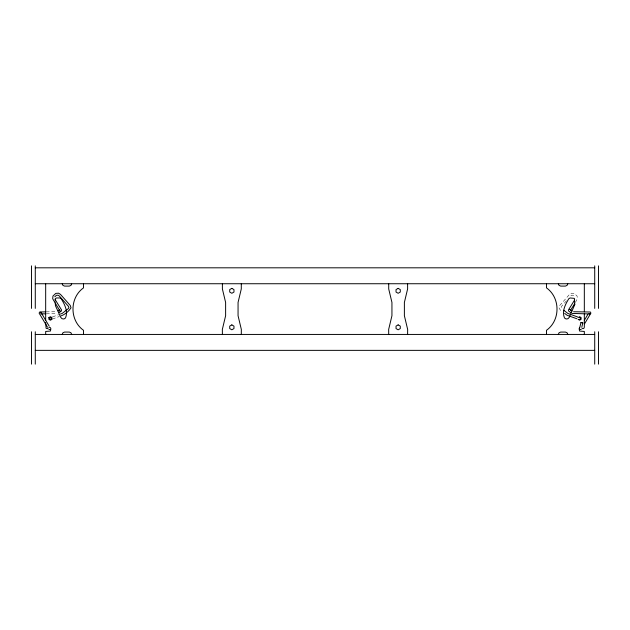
<?xml version="1.0" encoding="UTF-8"?>
<svg xmlns="http://www.w3.org/2000/svg" width="630" height="630" viewBox="0 0 630 630"><rect width="100%" height="100%" fill="white"/><g stroke="black" fill="none" stroke-linecap="round" stroke-linejoin="round"><path stroke-width="0.47" stroke-dasharray="3.15 2.36" d="M575.418 302.424L577.348 298.746L577.08 296.061L574.221 293.375L571.434 293.202L569.544 294.399L559.771 305.463L559.023 307.818L560.188 309.905L562.433 311.653M566.465 300.817L561.495 306.44L561.125 307.605L561.692 308.613M570.812 295.895L571.938 295.179L573.544 295.281L575.198 296.769M52.377 319.071L59.401 316.488M52.487 316.914L58.677 314.669M46.14 311.858L56.432 311.732M46.281 313.811L56.653 313.685"/><path stroke-width="0.94" d="M241.29 334.435L241.337 329.435L238.061 315.724L238.061 302.447L241.29 288.934L241.29 283.736M407.61 334.435L407.657 329.435L404.381 315.724L404.381 302.447L407.61 288.934L407.61 283.736M579.616 328.128L580.97 322.489L582.813 322.938L581.892 326.726M71.662 283.736L70.954 285.39L69.3 286.099L64.575 286.099L62.921 285.39L62.212 283.736M62.212 334.435L62.921 332.79L64.575 332.073L69.3 332.073L70.954 332.79L71.662 334.435M567.788 283.736L567.079 285.39L565.425 286.099L560.7 286.099L559.046 285.39L558.337 283.736M558.337 334.435L559.046 332.79L560.7 332.073L565.425 332.073L567.079 332.79L567.788 334.435M579.584 327.679L579.127 328.718L579.545 331.041L584.325 331.459L584.325 334.435M48.337 327.844L47.628 328.718L46.092 328.301L45.675 322.458M584.356 320.284L587.877 314.401M584.553 323.804L590.916 313.126L590.397 312.015L573.599 311.732M574.662 299.943L568.481 309.921L568.709 311.125L570.796 312.543M574.418 304.046L570.481 310.448M54.826 296.769L56.479 295.281L58.086 295.179L59.212 295.895L68.528 306.44L68.898 307.605L68.339 308.613L62.197 313.425L60.449 314.031M58.204 310.881L59.645 309.905M59.236 312.543L61.323 311.125L61.543 309.921L54.881 299.155M578.064 317.599L579.568 316.693L581.104 317.551L581.128 319.308L579.624 320.205L578.088 319.355M61.173 315.85C65.134 314.425 68.796 311.267 71.009 307.818L70.261 305.463L60.488 294.399L58.59 293.202L55.81 293.375L52.944 296.061L52.684 298.746L60.11 311.283L59.582 310.18M579.065 319.583L580.285 319.465L580.553 318.276L579.498 317.654M580.002 329.506L581.214 329.435M40.879 313.921L45.336 313.819M45.21 311.866L39.635 312.015L39.115 313.126L47.486 327.159M35.28 267.813L594.72 267.813M35.28 283.736L594.72 283.736M35.28 334.435L594.72 334.435M35.28 350.359L594.72 350.359M48.817 329.435L50.022 329.506M582.813 322.938L580.97 322.489M572.174 313.425L590.019 313.961L588.948 313.37M49.345 327.309L50.416 327.679L50.872 328.718L50.455 331.041L45.675 331.459L45.675 334.435M577.537 316.914L567.827 313.425L563.779 310.243M576.836 318.733L567.15 315.291L564.677 313.401M569.599 309.361L571.827 310.881M49.195 326.167L40.848 312.173L41.076 313.37M581.663 327.844L582.908 328.718L583.908 328.301L584.325 327.301L584.325 313.748M388.71 334.435L388.663 329.435L391.939 315.724L391.939 302.447L388.71 288.934L388.71 283.736M222.39 334.435L222.343 329.435L225.619 315.724L225.619 302.447L222.39 288.934L222.39 283.736M598.5 265.852L598.5 308.393M598.5 331.766L598.5 364.148M594.72 265.852L594.72 308.393M594.72 331.766L594.72 364.148M584.325 283.736L584.325 311.811M546.525 283.736L546.525 287.894C560.503 297.856 560.503 320.316 546.525 330.277L546.525 334.435M83.475 283.736L83.475 287.894C69.497 297.856 69.497 320.316 83.475 330.277L83.475 334.435M55.22 301.108L55.637 298.376L56.637 297.959L59.945 297.959L61.212 298.738C64.669 304.447 68.268 311.196 65.52 317.985L63.937 318.993L62.079 318.733L60.756 317.394L55.471 305.747L55.22 302.841M45.675 283.736L45.675 320.528M35.28 265.852L35.28 308.393M35.28 331.766L35.28 364.148M31.5 265.852L31.5 308.393M31.5 331.766L31.5 364.148M48.896 317.551L48.872 319.308L50.376 320.205L51.912 319.355L51.936 317.599L50.432 316.693L48.896 317.551M574.78 304.573L569.244 317.394L567.921 318.733L566.063 318.993L564.48 317.985C561.732 311.196 565.331 304.447 568.788 298.738L570.055 297.959L574.363 298.376L574.78 304.573M51.447 318.457L50.959 319.583L49.746 319.465L49.479 318.276L50.526 317.654L51.447 318.457M231.84 288.367L229.714 289.595L229.714 292.052L231.84 293.281L233.966 292.052L233.966 289.595L231.84 288.367M231.84 324.891L229.714 326.12L229.714 328.577L231.84 329.805L233.966 328.577L233.966 326.12L231.84 324.891M398.16 288.367L396.034 289.595L396.034 292.052L398.16 293.281L400.286 292.052L400.286 289.595L398.16 288.367M398.16 324.891L396.034 326.12L396.034 328.577L398.16 329.805L400.286 328.577L400.286 326.12L398.16 324.891"/></g></svg>
